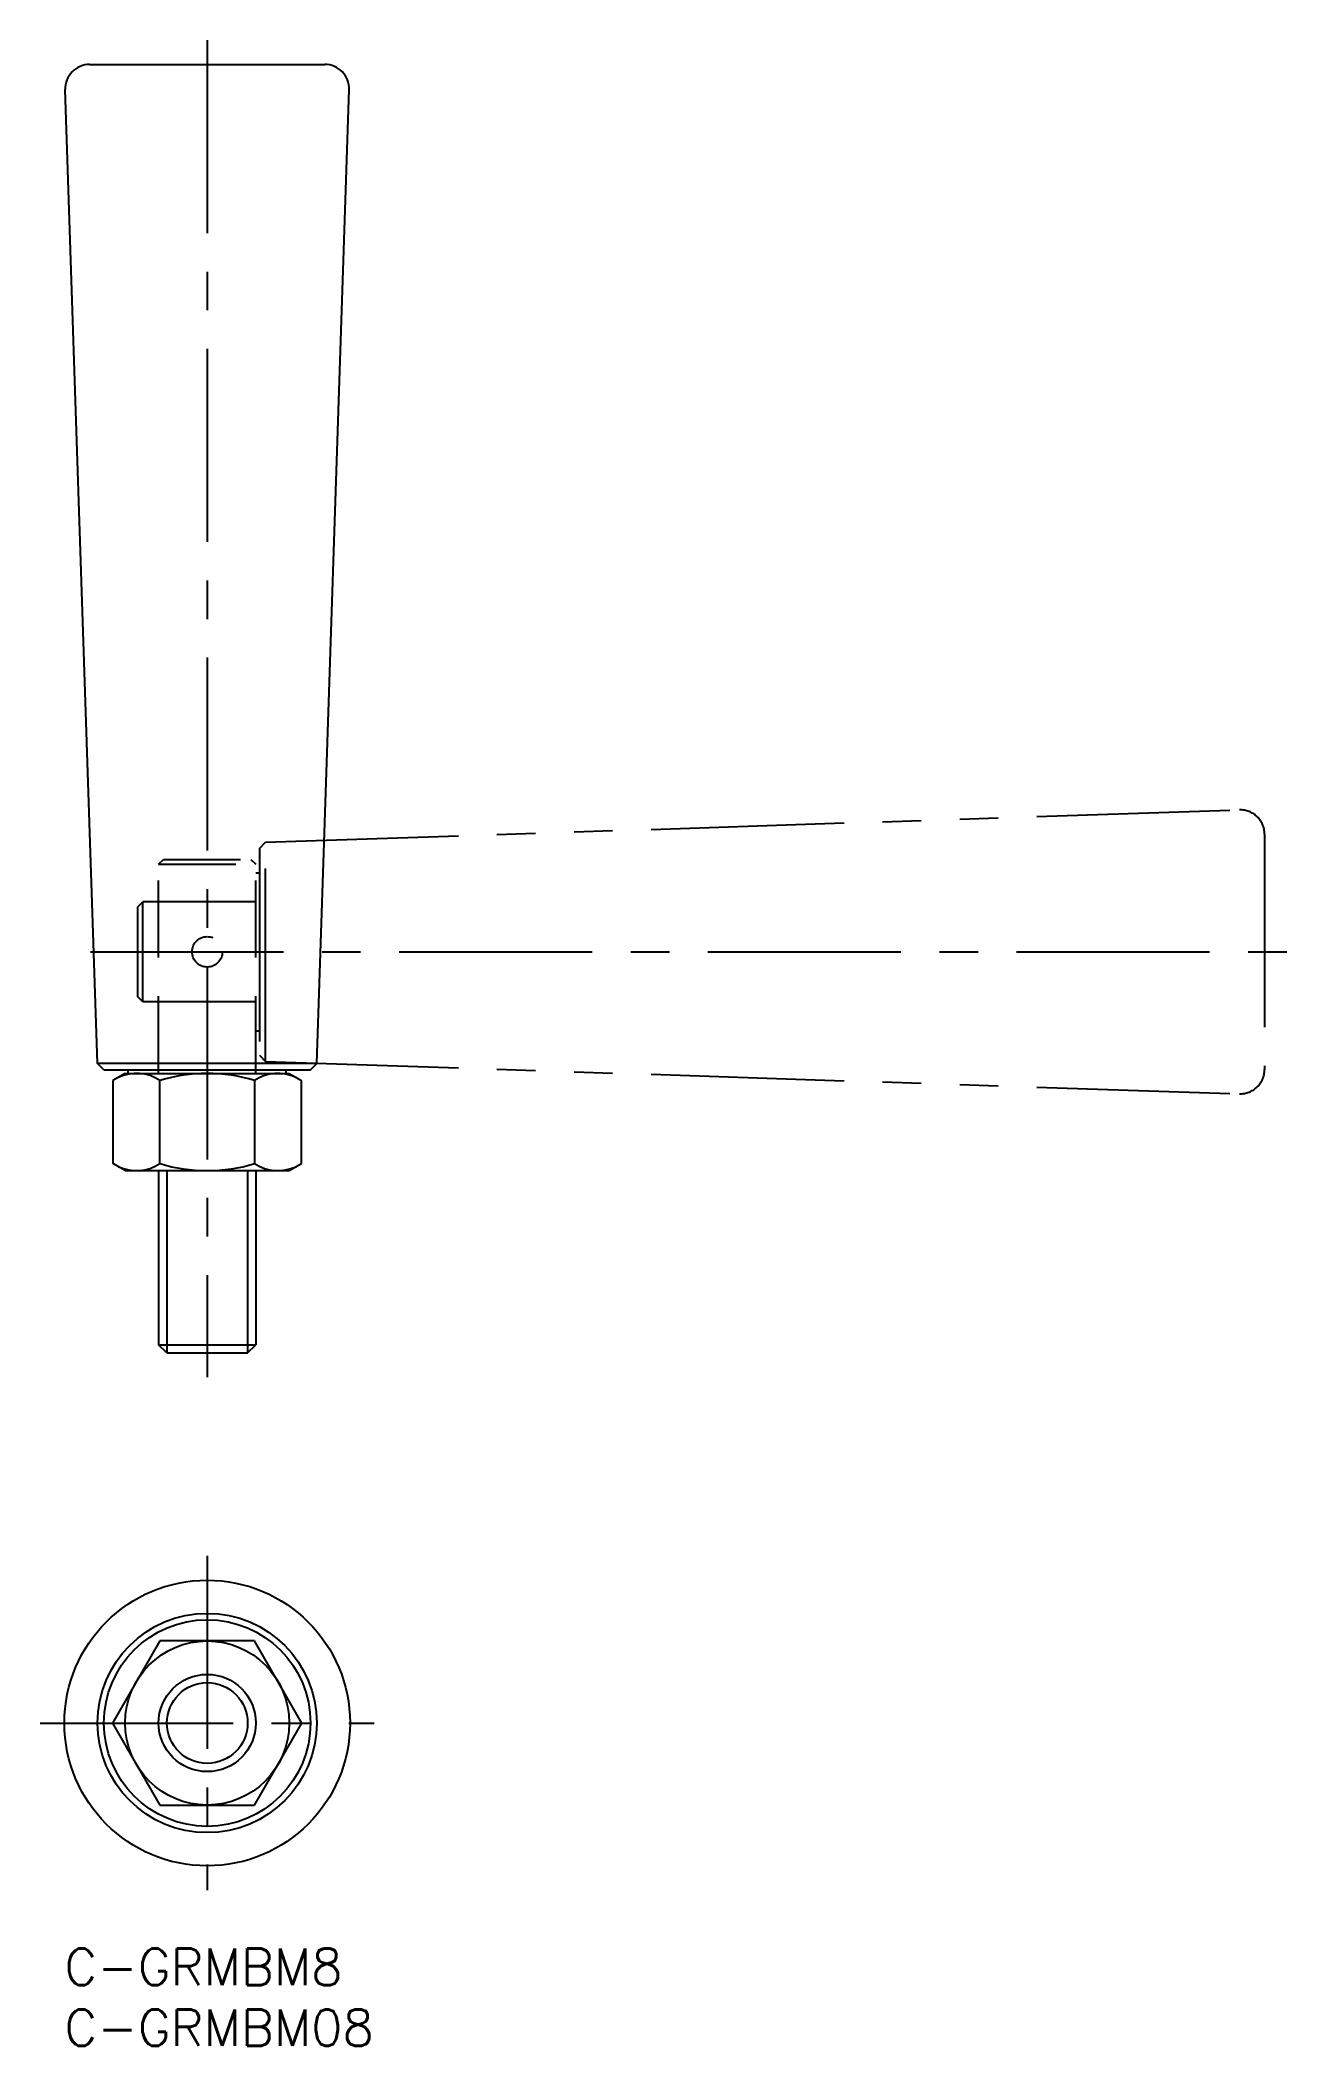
# Model space of a CAD drawing. Extents: x -2 to 101, y -8 to 157.
import ezdxf

# ---------------------------------------------------------------- set-up
doc = ezdxf.new("R2010")
doc.units = 0
doc.header["$LTSCALE"] = 0.5
for name, pattern in [('CENTER', [50.8, 31.75, -6.35, 6.35, -6.35]), ('DASHED', [19.05, 12.7, -6.35]), ('PHANTOM', [63.5, 31.75, -6.35, 6.35, -6.35, 6.35, -6.35])]:
    doc.linetypes.add(name, pattern=pattern)
doc.layers.get('0').update_dxf_attribs({"linetype": 'CONTINUOUS'})
doc.layers.add('CENTER', color=1, linetype='CENTER')
doc.styles.get("Standard").update_dxf_attribs({"font": 'txt.shx', "height": 3, "bigfont": 'bigfont.shx'})

# ---------------------------------------------------------------- blocks, each defined once
blk = doc.blocks.new('*U11')
at = {"color": 7, "linetype": 'CONTINUOUS'}
blk.add_text('C-GRMBM8', height=3, dxfattribs=at).set_placement((0, -3))
blk = doc.blocks.new('*U12')
at = {"color": 7, "linetype": 'CONTINUOUS'}
blk.add_text('C-GRMBM08', height=3, dxfattribs=at).set_placement((0, -8))

msp = doc.modelspace()

# ---------------------------------------------------------------- linework, layer by layer
at = {"color": 7, "linetype": 'CONTINUOUS'}
for p, q in [((2.07, 155), (21.43, 155)), ((2.73, 72.8), (0.07, 152.93)), ((20.77, 72.8), (23.43, 152.93)), ((3.25, 72.3), (2.73, 72.8)), ((20.77, 72.8), (2.73, 72.8)), ((20.25, 72.3), (20.77, 72.8)), ((3.25, 72.3), (20.25, 72.3)), ((5, 72), (3.99, 71.42)), ((3.99, 71.42), (3.99, 64.58)), ((5, 72), (18.5, 72)), ((5.25, 72), (5.25, 72.3)), ((7.85, 64.58), (7.85, 71.42)), ((15.65, 71.42), (15.65, 64.58)), ((18.25, 72), (18.25, 72.3)), ((18.5, 72), (19.51, 71.42)), ((19.51, 64.58), (19.51, 71.42)), ((5, 64), (3.99, 64.58)), ((18.5, 64), (19.51, 64.58)), ((5, 64), (18.5, 64)), ((7.75, 64), (7.75, 49.68)), ((15.75, 64), (15.75, 49.68)), ((7.75, 49.68), (15.75, 49.68)), ((8.43, 49), (7.75, 49.68)), ((15.07, 49), (15.75, 49.68)), ((8.43, 49), (15.07, 49)), ((7.85, 25.31), (3.96, 18.56)), ((15.65, 25.31), (7.85, 25.31)), ((19.54, 18.56), (15.65, 25.31)), ((3.96, 18.56), (7.85, 11.81)), ((15.65, 11.81), (19.54, 18.56)), ((7.85, 11.81), (15.65, 11.81))]:
    msp.add_line(p, q, dxfattribs=at)
at = {"color": 3, "linetype": 'PHANTOM'}
for p, q in [((16.55, 91.02), (96.68, 93.68)), ((16.05, 90.5), (16.55, 91.02)), ((16.55, 72.98), (16.55, 91.02)), ((98.75, 91.68), (98.75, 72.32)), ((16.05, 90.5), (16.05, 73.5)), ((15.75, 88.5), (16.05, 88.5)), ((6.05, 85.7), (6.45, 86.1)), ((6.45, 77.9), (6.45, 86.1)), ((15.75, 86.1), (6.45, 86.1)), ((6.05, 78.3), (6.05, 85.7)), ((6.45, 77.9), (6.05, 78.3)), ((15.75, 77.9), (6.45, 77.9)), ((15.75, 75.5), (16.05, 75.5)), ((16.05, 73.5), (16.55, 72.98)), ((16.55, 72.98), (96.68, 70.32))]:
    msp.add_line(p, q, dxfattribs=at)
at = {"color": 3, "linetype": 'DASHED'}
for p, q in [((7.75, 89.2), (8.15, 89.6)), ((7.75, 89.2), (15.75, 89.2)), ((7.75, 72), (7.75, 89.2)), ((8.15, 89.6), (15.35, 89.6)), ((15.35, 89.6), (15.75, 89.2)), ((15.75, 72), (15.75, 89.2))]:
    msp.add_line(p, q, dxfattribs=at)
at = {"color": 3, "linetype": 'CONTINUOUS'}
for p, q in [((8.43, 64), (8.43, 49)), ((15.07, 64), (15.07, 49))]:
    msp.add_line(p, q, dxfattribs=at)
at = {"color": 3, "linetype": 'DASHED'}
msp.add_circle((11.75, 82), 1.25, dxfattribs=at)
at = {"color": 7, "linetype": 'CONTINUOUS'}
for radius in [11.75, 9.02, 8.5, 6.75, 4]:
    msp.add_circle((11.75, 18.56), radius, dxfattribs=at)
at = {"color": 3, "linetype": 'CONTINUOUS'}
msp.add_circle((11.75, 18.56), 3.32, dxfattribs=at)
at = {"color": 7, "linetype": 'CONTINUOUS'}
for centre, radius, start, end in [((2.07, 153), 2, 90, 181.9045), ((21.43, 153), 2, 358.0955, 90), ((5.92, 68.48), 3.52, 56.6331, 114.8684), ((11.75, 58.63), 13.37, 73.0538, 106.9462), ((17.58, 68.48), 3.52, 65.1316, 123.3669), ((5.92, 67.52), 3.52, 245.1316, 303.3669), ((11.75, 77.37), 13.37, 253.0538, 286.9462), ((17.58, 67.52), 3.52, 236.6331, 294.8684)]:
    msp.add_arc(centre, radius, start, end, dxfattribs=at)
at = {"color": 3, "linetype": 'PHANTOM'}
for centre, start, end in [((96.75, 91.68), 360, 91.9045), ((96.75, 72.32), 268.0955, 0)]:
    msp.add_arc(centre, 2, start, end, dxfattribs=at)
at = {"layer": 'CENTER', "color": 1, "linetype": 'CENTER'}
for p, q in [((11.75, 157), (11.75, 47)), ((2.15, 82), (100.75, 82)), ((11.75, 32.31), (11.75, 4.81)), ((-2, 18.56), (25.5, 18.56))]:
    msp.add_line(p, q, dxfattribs=at)

# ---------------------------------------------------------------- block references
at = {"color": 7, "linetype": 'CONTINUOUS'}
for name in ['*U11', '*U12']:
    msp.add_blockref(name, (0, 0), dxfattribs=at)

doc.saveas('drawing.dxf')
